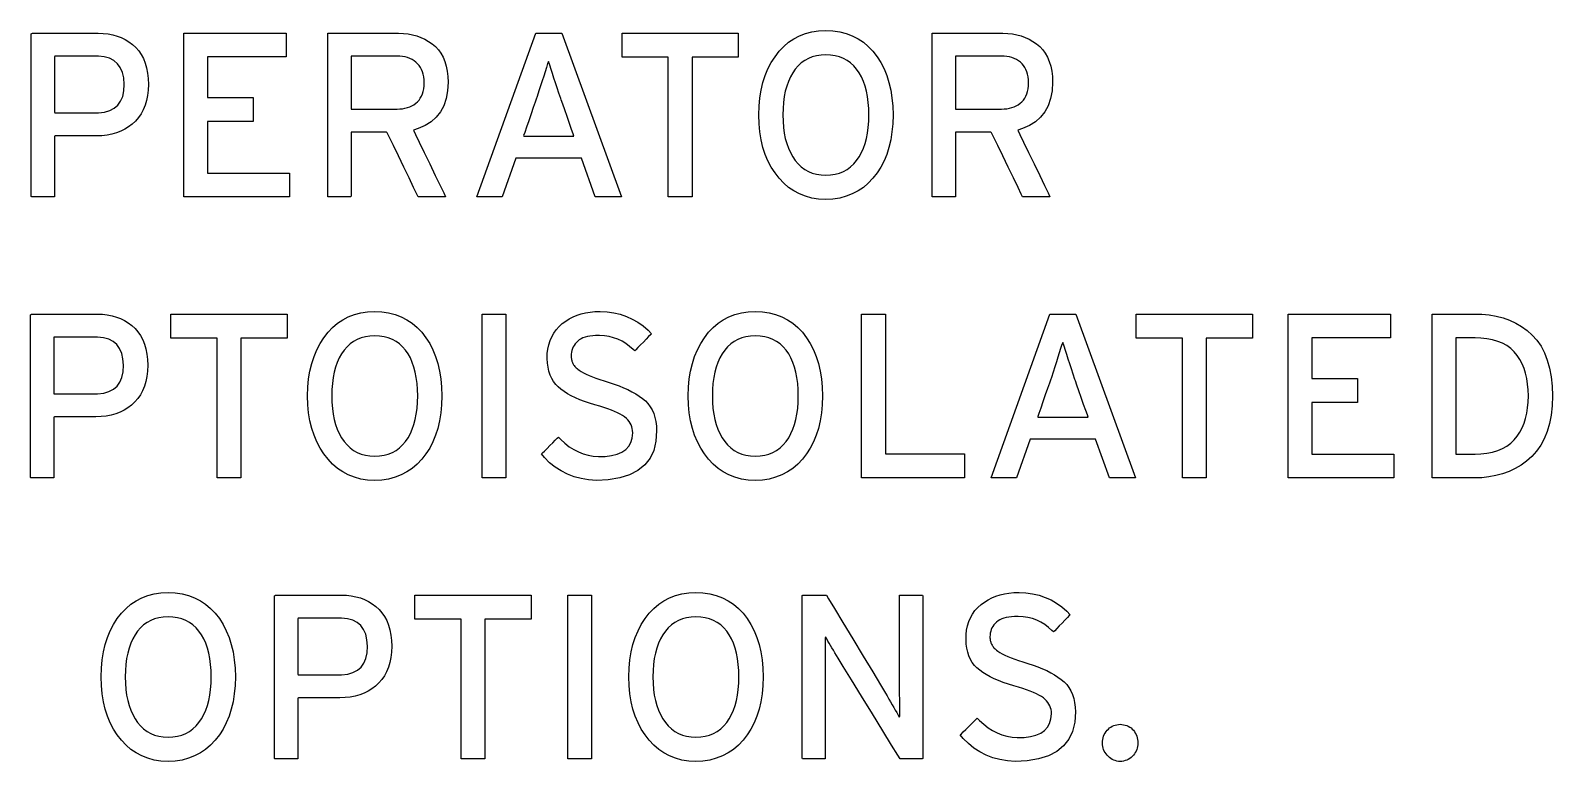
# Model space of a CAD drawing. Extents: x 1 to 47.7, y 0.2 to 35.
# Drawn here: x 18.752 to 21.192, y 23.596 to 24.767 of the extents above; entities that cross this region are included whole.
import ezdxf

# ---------------------------------------------------------------- set-up
doc = ezdxf.new("R2010")
doc.units = 0
doc.header["$MEASUREMENT"] = 0
doc.layers.add('7_0_____DWG', color=7, linetype='CONTINUOUS')

msp = doc.modelspace()

# ---------------------------------------------------------------- linework, layer by layer
at = {"layer": '7_0_____DWG'}
for points in [[(20.1351, 24.6313), (20.1347, 24.6173), (20.1334, 24.604), (20.1314, 24.5914), (20.1286, 24.5794), (20.125, 24.5682), (20.1207, 24.5576), (20.1155, 24.5477), (20.1096, 24.5384), (20.1029, 24.5298), (20.0955, 24.522), (20.0876, 24.5152), (20.079, 24.5095), (20.0698, 24.5047), (20.0601, 24.501), (20.0497, 24.4982), (20.0388, 24.4965), (20.0273, 24.4958), (20.0159, 24.4965), (20.0051, 24.4982), (19.9948, 24.501), (19.9852, 24.5047), (19.9762, 24.5095), (19.9677, 24.5152), (19.9599, 24.522), (19.9527, 24.5298), (19.946, 24.5384), (19.9399, 24.5477), (19.9347, 24.5576), (19.9302, 24.5682), (19.9265, 24.5794), (19.9237, 24.5914), (19.9216, 24.604), (19.9203, 24.6173), (19.9198, 24.6313), (19.9203, 24.6452), (19.9216, 24.6586), (19.9237, 24.6712), (19.9265, 24.6832), (19.9302, 24.6945), (19.9347, 24.7052), (19.9399, 24.7152), (19.946, 24.7246), (19.9527, 24.7333), (19.9599, 24.7409), (19.9677, 24.7476), (19.9762, 24.7532), (19.9852, 24.7579), (19.9948, 24.7616), (20.0051, 24.7642), (20.0159, 24.7659), (20.0273, 24.7666), (20.0388, 24.7659), (20.0497, 24.7642), (20.0601, 24.7616), (20.0698, 24.7579), (20.079, 24.7532), (20.0876, 24.7476), (20.0955, 24.7409), (20.1029, 24.7333), (20.1096, 24.7246), (20.1155, 24.7152), (20.1207, 24.7052), (20.125, 24.6945), (20.1286, 24.6832), (20.1314, 24.6712), (20.1334, 24.6586), (20.1347, 24.6452)], [(18.9416, 24.6803), (18.9412, 24.6711), (18.9402, 24.6624), (18.9386, 24.6543), (18.9363, 24.6467), (18.9334, 24.6396), (18.9299, 24.6331), (18.9257, 24.6271), (18.921, 24.6216), (18.9156, 24.6167), (18.9099, 24.6123), (18.9038, 24.6085), (18.8972, 24.6053), (18.8903, 24.6026), (18.8829, 24.6006), (18.8752, 24.5991), (18.867, 24.5981), (18.8584, 24.5978), (18.8554, 24.5978), (18.8491, 24.5978), (18.8398, 24.5978), (18.8287, 24.5978), (18.8171, 24.5978), (18.8063, 24.5978), (18.7975, 24.5978), (18.7921, 24.5978), (18.7909, 24.5973), (18.7909, 24.5914), (18.7909, 24.5799), (18.7909, 24.5648), (18.7909, 24.5479), (18.7909, 24.5312), (18.7909, 24.5164), (18.7909, 24.5054), (18.7909, 24.5002), (18.7901, 24.5), (18.7868, 24.5), (18.7817, 24.5), (18.7755, 24.5), (18.769, 24.5), (18.7629, 24.5), (18.7578, 24.5), (18.7545, 24.5), (18.7536, 24.5005), (18.7536, 24.5145), (18.7536, 24.5439), (18.7536, 24.5836), (18.7536, 24.6286), (18.7536, 24.6739), (18.7536, 24.7145), (18.7536, 24.7453), (18.7536, 24.7612), (18.7555, 24.7624), (18.7642, 24.7624), (18.7782, 24.7624), (18.7955, 24.7624), (18.814, 24.7624), (18.8318, 24.7624), (18.8467, 24.7624), (18.8567, 24.7624), (18.8609, 24.7624), (18.8691, 24.762), (18.8769, 24.7612), (18.8843, 24.7597), (18.8914, 24.7577), (18.8981, 24.7552), (18.9045, 24.7521), (18.9104, 24.7484), (18.916, 24.7443), (18.9213, 24.7394), (18.926, 24.734), (18.9301, 24.728), (18.9335, 24.7215), (18.9364, 24.7143), (18.9386, 24.7067), (18.9402, 24.6984), (18.9412, 24.6896)], [(19.4221, 24.6839), (19.4211, 24.67), (19.4187, 24.6574), (19.4149, 24.6461), (19.4096, 24.6362), (19.4028, 24.6275), (19.3946, 24.6202), (19.385, 24.6142), (19.3739, 24.6095), (19.3664, 24.6067), (19.3696, 24.6001), (19.3757, 24.5875), (19.3836, 24.5711), (19.3925, 24.5528), (19.4013, 24.5345), (19.4091, 24.5184), (19.415, 24.5063), (19.4179, 24.5003), (19.4172, 24.5), (19.4135, 24.5), (19.4077, 24.5), (19.4005, 24.5), (19.3929, 24.5), (19.3857, 24.5), (19.3796, 24.5), (19.3754, 24.5), (19.374, 24.5), (19.3719, 24.5045), (19.3666, 24.5153), (19.3593, 24.5304), (19.3509, 24.5478), (19.3422, 24.5657), (19.3343, 24.5821), (19.328, 24.595), (19.3243, 24.6026), (19.3233, 24.6038), (19.3194, 24.6038), (19.3124, 24.6038), (19.3035, 24.6038), (19.2936, 24.6038), (19.2839, 24.6038), (19.2754, 24.6038), (19.2692, 24.6038), (19.2664, 24.6038), (19.2663, 24.6012), (19.2663, 24.592), (19.2663, 24.5779), (19.2663, 24.5609), (19.2663, 24.5429), (19.2663, 24.5259), (19.2663, 24.5119), (19.2663, 24.5026), (19.2662, 24.5), (19.2644, 24.5), (19.2603, 24.5), (19.2548, 24.5), (19.2485, 24.5), (19.2421, 24.5), (19.2363, 24.5), (19.2318, 24.5), (19.2293, 24.5), (19.229, 24.503), (19.229, 24.5222), (19.229, 24.5549), (19.229, 24.5963), (19.229, 24.6415), (19.229, 24.6856), (19.229, 24.7237), (19.229, 24.7509), (19.229, 24.7623), (19.2324, 24.7624), (19.2429, 24.7624), (19.2584, 24.7624), (19.2768, 24.7624), (19.2961, 24.7624), (19.3141, 24.7624), (19.3288, 24.7624), (19.3382, 24.7624), (19.3426, 24.7624), (19.3504, 24.762), (19.3578, 24.7611), (19.365, 24.7597), (19.3718, 24.7578), (19.3784, 24.7554), (19.3846, 24.7525), (19.3906, 24.7491), (19.3962, 24.7452), (19.4015, 24.7408), (19.4063, 24.7357), (19.4104, 24.73), (19.4139, 24.7238), (19.4168, 24.717), (19.4191, 24.7096), (19.4207, 24.7016), (19.4217, 24.6931)], [(20.3909, 24.6839), (20.39, 24.67), (20.3876, 24.6574), (20.3837, 24.6461), (20.3784, 24.6362), (20.3717, 24.6275), (20.3635, 24.6202), (20.3538, 24.6142), (20.3428, 24.6095), (20.3352, 24.6067), (20.3384, 24.6001), (20.3445, 24.5875), (20.3524, 24.5711), (20.3613, 24.5528), (20.3702, 24.5345), (20.378, 24.5184), (20.3838, 24.5063), (20.3867, 24.5003), (20.386, 24.5), (20.3823, 24.5), (20.3765, 24.5), (20.3694, 24.5), (20.3618, 24.5), (20.3545, 24.5), (20.3484, 24.5), (20.3443, 24.5), (20.3429, 24.5), (20.3407, 24.5045), (20.3355, 24.5153), (20.3282, 24.5304), (20.3197, 24.5478), (20.311, 24.5657), (20.3031, 24.5821), (20.2968, 24.595), (20.2931, 24.6026), (20.2921, 24.6038), (20.2882, 24.6038), (20.2813, 24.6038), (20.2723, 24.6038), (20.2625, 24.6038), (20.2528, 24.6038), (20.2443, 24.6038), (20.238, 24.6038), (20.2352, 24.6038), (20.2351, 24.6012), (20.2351, 24.592), (20.2351, 24.5779), (20.2351, 24.5609), (20.2351, 24.5429), (20.2351, 24.5259), (20.2351, 24.5119), (20.2351, 24.5026), (20.2351, 24.5), (20.2332, 24.5), (20.2292, 24.5), (20.2236, 24.5), (20.2173, 24.5), (20.2109, 24.5), (20.2051, 24.5), (20.2006, 24.5), (20.1981, 24.5), (20.1978, 24.503), (20.1978, 24.5222), (20.1978, 24.5549), (20.1978, 24.5963), (20.1978, 24.6415), (20.1978, 24.6856), (20.1978, 24.7237), (20.1978, 24.7509), (20.1978, 24.7623), (20.2012, 24.7624), (20.2117, 24.7624), (20.2272, 24.7624), (20.2456, 24.7624), (20.2649, 24.7624), (20.2829, 24.7624), (20.2977, 24.7624), (20.307, 24.7624), (20.3114, 24.7624), (20.3192, 24.762), (20.3266, 24.7611), (20.3338, 24.7597), (20.3407, 24.7578), (20.3472, 24.7554), (20.3535, 24.7525), (20.3594, 24.7491), (20.365, 24.7452), (20.3704, 24.7408), (20.3751, 24.7357), (20.3792, 24.73), (20.3827, 24.7238), (20.3856, 24.717), (20.3879, 24.7096), (20.3895, 24.7016), (20.3905, 24.6931)], [(18.9028, 24.6803), (18.902, 24.6905), (18.8999, 24.6995), (18.8965, 24.7071), (18.8919, 24.7134), (18.8861, 24.7184), (18.8791, 24.722), (18.8708, 24.7244), (18.8613, 24.7254), (18.8574, 24.7254), (18.8508, 24.7254), (18.8408, 24.7254), (18.8288, 24.7254), (18.8164, 24.7254), (18.8051, 24.7254), (18.7962, 24.7254), (18.7914, 24.7254), (18.7909, 24.724), (18.7909, 24.7164), (18.7909, 24.7038), (18.7909, 24.6883), (18.7909, 24.6718), (18.7909, 24.6563), (18.7909, 24.6437), (18.7909, 24.6361), (18.7914, 24.6347), (18.7962, 24.6347), (18.8051, 24.6347), (18.8164, 24.6347), (18.8288, 24.6347), (18.8408, 24.6347), (18.8508, 24.6347), (18.8574, 24.6347), (18.8613, 24.6348), (18.871, 24.6359), (18.8795, 24.6383), (18.8866, 24.642), (18.8925, 24.647), (18.897, 24.6534), (18.9003, 24.661), (18.9022, 24.67)], [(19.3837, 24.6828), (19.3834, 24.6877), (19.3829, 24.6922), (19.382, 24.6965), (19.3809, 24.7005), (19.3794, 24.7041), (19.3776, 24.7075), (19.3755, 24.7105), (19.3731, 24.7133), (19.3704, 24.7158), (19.3674, 24.7181), (19.3642, 24.7201), (19.3607, 24.7218), (19.357, 24.7231), (19.353, 24.7241), (19.3488, 24.7249), (19.3444, 24.7253), (19.3404, 24.7254), (19.3367, 24.7254), (19.3285, 24.7254), (19.3172, 24.7254), (19.3043, 24.7254), (19.2913, 24.7254), (19.2797, 24.7254), (19.2709, 24.7254), (19.2665, 24.7254), (19.2663, 24.7237), (19.2663, 24.7163), (19.2663, 24.7047), (19.2663, 24.6906), (19.2663, 24.6756), (19.2663, 24.6615), (19.2663, 24.6499), (19.2663, 24.6425), (19.2665, 24.6408), (19.2709, 24.6408), (19.2797, 24.6408), (19.2913, 24.6408), (19.3043, 24.6408), (19.3172, 24.6408), (19.3285, 24.6408), (19.3367, 24.6408), (19.3404, 24.6408), (19.3443, 24.6409), (19.3487, 24.6413), (19.3528, 24.642), (19.3567, 24.643), (19.3604, 24.6442), (19.3638, 24.6458), (19.367, 24.6477), (19.37, 24.6499), (19.3728, 24.6523), (19.3753, 24.655), (19.3774, 24.6581), (19.3793, 24.6614), (19.3808, 24.6651), (19.382, 24.6691), (19.3829, 24.6733), (19.3834, 24.6779)], [(19.6025, 24.6578), (19.5996, 24.6664), (19.5968, 24.6747), (19.5941, 24.6826), (19.5916, 24.6902), (19.5893, 24.6975), (19.5871, 24.7043), (19.585, 24.7109), (19.5831, 24.7171), (19.5813, 24.7135), (19.5795, 24.7071), (19.5774, 24.7004), (19.5752, 24.6933), (19.5728, 24.6858), (19.5703, 24.6779), (19.5676, 24.6697), (19.5647, 24.661), (19.5632, 24.6565), (19.5614, 24.6515), (19.5585, 24.6432), (19.555, 24.6329), (19.5512, 24.622), (19.5476, 24.6117), (19.5447, 24.6034), (19.5429, 24.5983), (19.5432, 24.5974), (19.5489, 24.5974), (19.5594, 24.5974), (19.5728, 24.5974), (19.5875, 24.5974), (19.6017, 24.5974), (19.6136, 24.5974), (19.6214, 24.5974), (19.6235, 24.5975), (19.6223, 24.6009), (19.6198, 24.6081), (19.6164, 24.6178), (19.6126, 24.6287), (19.6089, 24.6395), (19.6056, 24.6488), (19.6033, 24.6553)], [(20.0964, 24.6313), (20.0961, 24.6416), (20.0954, 24.6514), (20.0942, 24.6606), (20.0925, 24.6693), (20.0903, 24.6775), (20.0877, 24.6851), (20.0846, 24.6922), (20.0809, 24.6988), (20.0768, 24.7048), (20.0722, 24.71), (20.0672, 24.7146), (20.0617, 24.7184), (20.0557, 24.7216), (20.0493, 24.7241), (20.0424, 24.7259), (20.0351, 24.727), (20.0273, 24.7274), (20.0197, 24.727), (20.0125, 24.7259), (20.0057, 24.7241), (19.9994, 24.7216), (19.9935, 24.7184), (19.9881, 24.7146), (19.9831, 24.71), (19.9785, 24.7048), (19.9743, 24.6988), (19.9707, 24.6922), (19.9675, 24.6851), (19.9648, 24.6775), (19.9625, 24.6693), (19.9608, 24.6606), (19.9596, 24.6514), (19.9589, 24.6416), (19.9586, 24.6313), (19.9589, 24.6211), (19.9596, 24.6114), (19.9608, 24.6023), (19.9625, 24.5937), (19.9648, 24.5856), (19.9675, 24.578), (19.9707, 24.571), (19.9743, 24.5644), (19.9785, 24.5583), (19.9831, 24.5529), (19.9881, 24.5481), (19.9935, 24.5441), (19.9994, 24.5408), (20.0057, 24.5382), (20.0125, 24.5364), (20.0197, 24.5353), (20.0273, 24.5349), (20.0351, 24.5353), (20.0424, 24.5364), (20.0493, 24.5382), (20.0557, 24.5408), (20.0617, 24.5441), (20.0672, 24.5481), (20.0722, 24.5529), (20.0768, 24.5583), (20.0809, 24.5644), (20.0846, 24.571), (20.0877, 24.578), (20.0903, 24.5856), (20.0925, 24.5937), (20.0942, 24.6023), (20.0954, 24.6114), (20.0961, 24.6211)], [(20.3525, 24.6828), (20.3523, 24.6877), (20.3517, 24.6922), (20.3509, 24.6965), (20.3497, 24.7005), (20.3482, 24.7041), (20.3464, 24.7075), (20.3443, 24.7105), (20.3419, 24.7133), (20.3392, 24.7158), (20.3362, 24.7181), (20.333, 24.7201), (20.3295, 24.7218), (20.3258, 24.7231), (20.3219, 24.7241), (20.3177, 24.7249), (20.3132, 24.7253), (20.3092, 24.7254), (20.3055, 24.7254), (20.2973, 24.7254), (20.286, 24.7254), (20.2731, 24.7254), (20.2601, 24.7254), (20.2485, 24.7254), (20.2398, 24.7254), (20.2354, 24.7254), (20.2351, 24.7237), (20.2351, 24.7163), (20.2351, 24.7047), (20.2351, 24.6906), (20.2351, 24.6756), (20.2351, 24.6615), (20.2351, 24.6499), (20.2351, 24.6425), (20.2354, 24.6408), (20.2398, 24.6408), (20.2485, 24.6408), (20.2601, 24.6408), (20.2731, 24.6408), (20.286, 24.6408), (20.2973, 24.6408), (20.3055, 24.6408), (20.3092, 24.6408), (20.3132, 24.6409), (20.3175, 24.6413), (20.3217, 24.642), (20.3256, 24.643), (20.3292, 24.6442), (20.3327, 24.6458), (20.3359, 24.6477), (20.3389, 24.6499), (20.3416, 24.6523), (20.3441, 24.655), (20.3463, 24.6581), (20.3481, 24.6614), (20.3496, 24.6651), (20.3508, 24.6691), (20.3517, 24.6733), (20.3523, 24.6779)], [(18.9405, 24.2303), (18.9401, 24.2211), (18.9391, 24.2124), (18.9374, 24.2043), (18.9351, 24.1967), (18.9322, 24.1896), (18.9287, 24.1831), (18.9246, 24.1771), (18.9198, 24.1716), (18.9145, 24.1667), (18.9087, 24.1623), (18.9026, 24.1585), (18.8961, 24.1553), (18.8891, 24.1526), (18.8817, 24.1506), (18.874, 24.1491), (18.8658, 24.1481), (18.8572, 24.1478), (18.8543, 24.1478), (18.848, 24.1478), (18.8386, 24.1478), (18.8275, 24.1478), (18.8159, 24.1478), (18.8051, 24.1478), (18.7964, 24.1478), (18.7909, 24.1478), (18.7898, 24.1473), (18.7898, 24.1414), (18.7898, 24.1299), (18.7898, 24.1148), (18.7898, 24.0979), (18.7898, 24.0811), (18.7898, 24.0663), (18.7898, 24.0554), (18.7898, 24.0502), (18.7889, 24.05), (18.7856, 24.05), (18.7805, 24.05), (18.7744, 24.05), (18.7679, 24.05), (18.7617, 24.05), (18.7566, 24.05), (18.7533, 24.05), (18.7525, 24.0505), (18.7525, 24.0645), (18.7525, 24.0939), (18.7525, 24.1336), (18.7525, 24.1786), (18.7525, 24.2239), (18.7525, 24.2645), (18.7525, 24.2952), (18.7525, 24.3112), (18.7543, 24.3124), (18.763, 24.3124), (18.777, 24.3124), (18.7943, 24.3124), (18.8128, 24.3124), (18.8306, 24.3124), (18.8455, 24.3124), (18.8556, 24.3124), (18.8597, 24.3124), (18.8679, 24.312), (18.8757, 24.3111), (18.8832, 24.3097), (18.8902, 24.3077), (18.8969, 24.3052), (18.9033, 24.3021), (18.9093, 24.2984), (18.9149, 24.2942), (18.9201, 24.2894), (18.9248, 24.284), (18.9289, 24.278), (18.9324, 24.2714), (18.9352, 24.2643), (18.9375, 24.2567), (18.9391, 24.2484), (18.9401, 24.2396)], [(19.412, 24.1813), (19.4115, 24.1673), (19.4102, 24.154), (19.4082, 24.1414), (19.4054, 24.1294), (19.4019, 24.1182), (19.3975, 24.1076), (19.3924, 24.0977), (19.3865, 24.0884), (19.3798, 24.0798), (19.3724, 24.072), (19.3644, 24.0652), (19.3558, 24.0595), (19.3467, 24.0547), (19.3369, 24.051), (19.3266, 24.0482), (19.3156, 24.0465), (19.3041, 24.0458), (19.2927, 24.0465), (19.2819, 24.0482), (19.2717, 24.051), (19.262, 24.0547), (19.253, 24.0595), (19.2446, 24.0652), (19.2367, 24.072), (19.2295, 24.0798), (19.2228, 24.0884), (19.2167, 24.0977), (19.2115, 24.1076), (19.207, 24.1182), (19.2034, 24.1294), (19.2005, 24.1414), (19.1984, 24.154), (19.1971, 24.1673), (19.1967, 24.1813), (19.1971, 24.1952), (19.1984, 24.2086), (19.2005, 24.2212), (19.2034, 24.2332), (19.207, 24.2445), (19.2115, 24.2552), (19.2167, 24.2652), (19.2228, 24.2746), (19.2295, 24.2832), (19.2367, 24.2909), (19.2446, 24.2976), (19.253, 24.3032), (19.262, 24.3079), (19.2717, 24.3116), (19.2819, 24.3142), (19.2927, 24.3159), (19.3041, 24.3166), (19.3156, 24.3159), (19.3266, 24.3142), (19.3369, 24.3116), (19.3467, 24.3079), (19.3558, 24.3032), (19.3644, 24.2976), (19.3724, 24.2909), (19.3798, 24.2832), (19.3865, 24.2746), (19.3924, 24.2652), (19.3975, 24.2552), (19.4019, 24.2445), (19.4054, 24.2332), (19.4082, 24.2212), (19.4102, 24.2086), (19.4115, 24.1952)], [(19.7562, 24.1253), (19.7551, 24.1088), (19.7516, 24.0941), (19.7456, 24.0814), (19.7371, 24.0707), (19.7262, 24.0618), (19.7128, 24.0549), (19.697, 24.0499), (19.6787, 24.0468), (19.6596, 24.0458), (19.6471, 24.0468), (19.6352, 24.0489), (19.6239, 24.0519), (19.6132, 24.056), (19.6031, 24.0611), (19.5936, 24.0672), (19.5847, 24.0744), (19.5764, 24.0826), (19.5718, 24.0883), (19.5734, 24.09), (19.5765, 24.0931), (19.5806, 24.0971), (19.5852, 24.1017), (19.5897, 24.1062), (19.5938, 24.1103), (19.597, 24.1135), (19.5987, 24.1152), (19.6026, 24.1115), (19.6093, 24.1054), (19.6162, 24.1), (19.6233, 24.0954), (19.6307, 24.0916), (19.6384, 24.0886), (19.6464, 24.0864), (19.6546, 24.0849), (19.663, 24.0842), (19.6738, 24.0845), (19.6841, 24.0857), (19.693, 24.088), (19.7005, 24.0912), (19.7067, 24.0954), (19.7115, 24.1006), (19.7149, 24.1068), (19.717, 24.1139), (19.7178, 24.1221), (19.7176, 24.1257), (19.7172, 24.1289), (19.7164, 24.132), (19.7153, 24.1349), (19.7139, 24.1377), (19.7121, 24.1404), (19.7101, 24.1429), (19.7077, 24.1453), (19.7049, 24.1476), (19.7016, 24.1498), (19.6979, 24.152), (19.6936, 24.1542), (19.6889, 24.1564), (19.6836, 24.1585), (19.6779, 24.1606), (19.6717, 24.1627), (19.665, 24.1648), (19.6573, 24.167), (19.6487, 24.1696), (19.6406, 24.1724), (19.633, 24.1753), (19.6259, 24.1784), (19.6194, 24.1816), (19.6134, 24.1849), (19.6079, 24.1884), (19.6029, 24.192), (19.5984, 24.1957), (19.5944, 24.1998), (19.5909, 24.2043), (19.588, 24.2093), (19.5855, 24.2148), (19.5836, 24.2207), (19.5822, 24.2271), (19.5812, 24.234), (19.5808, 24.2413), (19.581, 24.249), (19.5819, 24.2563), (19.5833, 24.2633), (19.5854, 24.2699), (19.5881, 24.2761), (19.5914, 24.2819), (19.5953, 24.2874), (19.5998, 24.2924), (19.6049, 24.2971), (19.6104, 24.3012), (19.6161, 24.3048), (19.6222, 24.3079), (19.6286, 24.3105), (19.6353, 24.3127), (19.6424, 24.3143), (19.6497, 24.3156), (19.6574, 24.3163), (19.6658, 24.3166), (19.677, 24.316), (19.6877, 24.3144), (19.6979, 24.312), (19.7077, 24.3087), (19.7171, 24.3045), (19.726, 24.2994), (19.7344, 24.2934), (19.7424, 24.2865), (19.7478, 24.2809), (19.7463, 24.2794), (19.7434, 24.2763), (19.7394, 24.2722), (19.7349, 24.2676), (19.7304, 24.2629), (19.7263, 24.2586), (19.723, 24.2552), (19.7212, 24.2533), (19.7184, 24.2557), (19.7129, 24.2607), (19.707, 24.2652), (19.7007, 24.2689), (19.6942, 24.2721), (19.6872, 24.2745), (19.68, 24.2764), (19.6724, 24.2776), (19.6644, 24.2781), (19.6584, 24.278), (19.6537, 24.2777), (19.6493, 24.2771), (19.6453, 24.2763), (19.6415, 24.2753), (19.6381, 24.2741), (19.635, 24.2726), (19.6322, 24.271), (19.6297, 24.2691), (19.6275, 24.2669), (19.6255, 24.2646), (19.6239, 24.2622), (19.6224, 24.2597), (19.6213, 24.2571), (19.6204, 24.2543), (19.6197, 24.2514), (19.6194, 24.2484), (19.6192, 24.2454), (19.6193, 24.2439), (19.6194, 24.2424), (19.6195, 24.241), (19.6198, 24.2396), (19.6201, 24.2383), (19.6204, 24.237), (19.6208, 24.2358), (19.6213, 24.2346), (19.6219, 24.2335), (19.6225, 24.2322), (19.6232, 24.231), (19.6241, 24.2298), (19.6251, 24.2286), (19.6261, 24.2274), (19.6273, 24.2262), (19.6286, 24.2251), (19.6299, 24.2239), (19.632, 24.2224), (19.6352, 24.2203), (19.6389, 24.2183), (19.6432, 24.2162), (19.6479, 24.2141), (19.6532, 24.2119), (19.659, 24.2098), (19.6652, 24.2076), (19.672, 24.2054), (19.68, 24.203), (19.6882, 24.2003), (19.696, 24.1975), (19.7033, 24.1945), (19.7102, 24.1914), (19.7166, 24.1881), (19.7227, 24.1847), (19.7283, 24.1811), (19.7334, 24.1774), (19.7381, 24.1734), (19.7423, 24.169), (19.7459, 24.1641), (19.749, 24.1588), (19.7515, 24.153), (19.7535, 24.1468), (19.755, 24.1401), (19.7558, 24.1329)], [(20.0221, 24.1813), (20.0216, 24.1673), (20.0204, 24.154), (20.0183, 24.1414), (20.0155, 24.1294), (20.012, 24.1182), (20.0076, 24.1076), (20.0025, 24.0977), (19.9966, 24.0884), (19.9899, 24.0798), (19.9825, 24.072), (19.9745, 24.0652), (19.9659, 24.0595), (19.9568, 24.0547), (19.947, 24.051), (19.9367, 24.0482), (19.9258, 24.0465), (19.9142, 24.0458), (19.9028, 24.0465), (19.892, 24.0482), (19.8818, 24.051), (19.8721, 24.0547), (19.8631, 24.0595), (19.8547, 24.0652), (19.8468, 24.072), (19.8396, 24.0798), (19.8329, 24.0884), (19.8268, 24.0977), (19.8216, 24.1076), (19.8171, 24.1182), (19.8135, 24.1294), (19.8106, 24.1414), (19.8085, 24.154), (19.8073, 24.1673), (19.8068, 24.1813), (19.8073, 24.1952), (19.8085, 24.2086), (19.8106, 24.2212), (19.8135, 24.2332), (19.8171, 24.2445), (19.8216, 24.2552), (19.8268, 24.2652), (19.8329, 24.2746), (19.8396, 24.2832), (19.8468, 24.2909), (19.8547, 24.2976), (19.8631, 24.3032), (19.8721, 24.3079), (19.8818, 24.3116), (19.892, 24.3142), (19.9028, 24.3159), (19.9142, 24.3166), (19.9258, 24.3159), (19.9367, 24.3142), (19.947, 24.3116), (19.9568, 24.3079), (19.9659, 24.3032), (19.9745, 24.2976), (19.9825, 24.2909), (19.9899, 24.2832), (19.9966, 24.2746), (20.0025, 24.2652), (20.0076, 24.2552), (20.012, 24.2445), (20.0155, 24.2332), (20.0183, 24.2212), (20.0204, 24.2086), (20.0216, 24.1952)], [(21.1923, 24.1812), (21.1916, 24.1654), (21.19, 24.1507), (21.1873, 24.137), (21.1837, 24.1244), (21.1791, 24.1128), (21.1734, 24.1023), (21.1668, 24.0928), (21.1592, 24.0844), (21.1507, 24.077), (21.1418, 24.0706), (21.1324, 24.065), (21.1226, 24.0603), (21.1123, 24.0565), (21.1016, 24.0536), (21.0904, 24.0515), (21.0788, 24.0503), (21.0684, 24.05), (21.065, 24.05), (21.0573, 24.05), (21.0467, 24.05), (21.0347, 24.05), (21.0225, 24.05), (21.0117, 24.05), (21.0035, 24.05), (20.9994, 24.05), (20.9992, 24.0553), (20.9992, 24.0781), (20.9992, 24.1141), (20.9992, 24.1579), (20.9992, 24.2044), (20.9992, 24.2483), (20.9992, 24.2842), (20.9992, 24.307), (20.9994, 24.3124), (21.0035, 24.3124), (21.0117, 24.3124), (21.0225, 24.3124), (21.0347, 24.3124), (21.0467, 24.3124), (21.0573, 24.3124), (21.065, 24.3124), (21.0684, 24.3124), (21.079, 24.3122), (21.0908, 24.3111), (21.1021, 24.3091), (21.113, 24.3063), (21.1233, 24.3026), (21.1332, 24.298), (21.1426, 24.2925), (21.1515, 24.2862), (21.1598, 24.2788), (21.1673, 24.2704), (21.1738, 24.2608), (21.1793, 24.2502), (21.1839, 24.2385), (21.1874, 24.2258), (21.19, 24.212), (21.1917, 24.1971)], [(19.3732, 24.1813), (19.3729, 24.1916), (19.3722, 24.2014), (19.371, 24.2106), (19.3693, 24.2193), (19.3672, 24.2275), (19.3645, 24.2351), (19.3614, 24.2422), (19.3578, 24.2488), (19.3537, 24.2548), (19.3491, 24.26), (19.344, 24.2646), (19.3385, 24.2684), (19.3326, 24.2716), (19.3261, 24.2741), (19.3193, 24.2759), (19.3119, 24.277), (19.3041, 24.2774), (19.2965, 24.277), (19.2893, 24.2759), (19.2825, 24.2741), (19.2762, 24.2716), (19.2703, 24.2684), (19.2649, 24.2646), (19.2599, 24.26), (19.2553, 24.2548), (19.2512, 24.2488), (19.2475, 24.2422), (19.2443, 24.2351), (19.2416, 24.2275), (19.2394, 24.2193), (19.2377, 24.2106), (19.2364, 24.2014), (19.2357, 24.1916), (19.2354, 24.1813), (19.2357, 24.1711), (19.2364, 24.1614), (19.2377, 24.1523), (19.2394, 24.1437), (19.2416, 24.1356), (19.2443, 24.128), (19.2475, 24.1209), (19.2512, 24.1144), (19.2553, 24.1083), (19.2599, 24.1029), (19.2649, 24.0981), (19.2703, 24.0941), (19.2762, 24.0908), (19.2825, 24.0882), (19.2893, 24.0864), (19.2965, 24.0853), (19.3041, 24.0849), (19.3119, 24.0853), (19.3193, 24.0864), (19.3261, 24.0882), (19.3326, 24.0908), (19.3385, 24.0941), (19.344, 24.0981), (19.3491, 24.1029), (19.3537, 24.1083), (19.3578, 24.1144), (19.3614, 24.1209), (19.3645, 24.128), (19.3672, 24.1356), (19.3693, 24.1437), (19.371, 24.1523), (19.3722, 24.1614), (19.3729, 24.1711)], [(19.9833, 24.1813), (19.983, 24.1916), (19.9823, 24.2014), (19.9811, 24.2106), (19.9794, 24.2193), (19.9773, 24.2275), (19.9746, 24.2351), (19.9715, 24.2422), (19.9679, 24.2488), (19.9638, 24.2548), (19.9592, 24.26), (19.9541, 24.2646), (19.9486, 24.2684), (19.9427, 24.2716), (19.9362, 24.2741), (19.9294, 24.2759), (19.922, 24.277), (19.9142, 24.2774), (19.9066, 24.277), (19.8994, 24.2759), (19.8927, 24.2741), (19.8863, 24.2716), (19.8805, 24.2684), (19.875, 24.2646), (19.87, 24.26), (19.8654, 24.2548), (19.8613, 24.2488), (19.8576, 24.2422), (19.8544, 24.2351), (19.8517, 24.2275), (19.8495, 24.2193), (19.8478, 24.2106), (19.8465, 24.2014), (19.8458, 24.1916), (19.8456, 24.1813), (19.8458, 24.1711), (19.8465, 24.1614), (19.8478, 24.1523), (19.8495, 24.1437), (19.8517, 24.1356), (19.8544, 24.128), (19.8576, 24.1209), (19.8613, 24.1144), (19.8654, 24.1083), (19.87, 24.1029), (19.875, 24.0981), (19.8805, 24.0941), (19.8863, 24.0908), (19.8927, 24.0882), (19.8994, 24.0864), (19.9066, 24.0853), (19.9142, 24.0849), (19.922, 24.0853), (19.9294, 24.0864), (19.9362, 24.0882), (19.9427, 24.0908), (19.9486, 24.0941), (19.9541, 24.0981), (19.9592, 24.1029), (19.9638, 24.1083), (19.9679, 24.1144), (19.9715, 24.1209), (19.9746, 24.128), (19.9773, 24.1356), (19.9794, 24.1437), (19.9811, 24.1523), (19.9823, 24.1614), (19.983, 24.1711)], [(18.9017, 24.2303), (18.9008, 24.2405), (18.8987, 24.2495), (18.8953, 24.2571), (18.8908, 24.2634), (18.885, 24.2684), (18.8779, 24.272), (18.8696, 24.2743), (18.8601, 24.2754), (18.8562, 24.2754), (18.8496, 24.2754), (18.8396, 24.2754), (18.8276, 24.2754), (18.8152, 24.2754), (18.8039, 24.2754), (18.7951, 24.2754), (18.7902, 24.2754), (18.7898, 24.274), (18.7898, 24.2664), (18.7898, 24.2538), (18.7898, 24.2383), (18.7898, 24.2218), (18.7898, 24.2063), (18.7898, 24.1937), (18.7898, 24.1861), (18.7902, 24.1847), (18.7951, 24.1847), (18.8039, 24.1847), (18.8152, 24.1847), (18.8276, 24.1847), (18.8396, 24.1847), (18.8496, 24.1847), (18.8562, 24.1847), (18.8601, 24.1848), (18.8699, 24.1859), (18.8783, 24.1883), (18.8855, 24.192), (18.8913, 24.197), (18.8958, 24.2034), (18.8991, 24.211), (18.901, 24.22)], [(20.4268, 24.2078), (20.4238, 24.2164), (20.4211, 24.2247), (20.4184, 24.2326), (20.4159, 24.2402), (20.4136, 24.2475), (20.4114, 24.2543), (20.4093, 24.2609), (20.4074, 24.2671), (20.4056, 24.2635), (20.4037, 24.2571), (20.4017, 24.2504), (20.3995, 24.2433), (20.3971, 24.2358), (20.3946, 24.2279), (20.3918, 24.2196), (20.389, 24.211), (20.3874, 24.2065), (20.3857, 24.2015), (20.3828, 24.1932), (20.3792, 24.1829), (20.3754, 24.1719), (20.3719, 24.1617), (20.369, 24.1533), (20.3672, 24.1483), (20.3674, 24.1474), (20.3732, 24.1474), (20.3836, 24.1474), (20.3971, 24.1474), (20.4118, 24.1474), (20.426, 24.1474), (20.4378, 24.1474), (20.4457, 24.1474), (20.4478, 24.1475), (20.4466, 24.1509), (20.4441, 24.1581), (20.4407, 24.1678), (20.4369, 24.1787), (20.4332, 24.1895), (20.4299, 24.1988), (20.4276, 24.2053)], [(21.1535, 24.1812), (21.1532, 24.191), (21.1524, 24.2003), (21.151, 24.2091), (21.1491, 24.2175), (21.1466, 24.2254), (21.1436, 24.2327), (21.14, 24.2396), (21.1358, 24.246), (21.131, 24.252), (21.1254, 24.2572), (21.1191, 24.2618), (21.1121, 24.2656), (21.1045, 24.2687), (21.0961, 24.2712), (21.0871, 24.2729), (21.0773, 24.274), (21.0684, 24.2743), (21.0669, 24.2743), (21.0634, 24.2743), (21.0586, 24.2743), (21.0532, 24.2743), (21.0477, 24.2743), (21.0429, 24.2743), (21.0392, 24.2743), (21.0373, 24.2743), (21.0372, 24.2705), (21.0372, 24.2543), (21.0372, 24.2288), (21.0372, 24.1977), (21.0372, 24.1647), (21.0372, 24.1336), (21.0372, 24.108), (21.0372, 24.0918), (21.0373, 24.0881), (21.0392, 24.0881), (21.0429, 24.0881), (21.0477, 24.0881), (21.0532, 24.0881), (21.0586, 24.0881), (21.0634, 24.0881), (21.0669, 24.0881), (21.0684, 24.0881), (21.0773, 24.0884), (21.0871, 24.0895), (21.0961, 24.0912), (21.1045, 24.0937), (21.1121, 24.0969), (21.1191, 24.1009), (21.1254, 24.1055), (21.131, 24.1109), (21.1358, 24.1169), (21.14, 24.1233), (21.1436, 24.1301), (21.1466, 24.1375), (21.1491, 24.1453), (21.151, 24.1535), (21.1524, 24.1623), (21.1532, 24.1715)], [(19.0809, 23.7313), (19.0804, 23.7173), (19.0792, 23.704), (19.0772, 23.6914), (19.0744, 23.6795), (19.0708, 23.6682), (19.0664, 23.6576), (19.0613, 23.6477), (19.0554, 23.6384), (19.0487, 23.6298), (19.0413, 23.622), (19.0333, 23.6152), (19.0248, 23.6095), (19.0156, 23.6047), (19.0059, 23.601), (18.9955, 23.5982), (18.9846, 23.5965), (18.9731, 23.5958), (18.9617, 23.5965), (18.9508, 23.5982), (18.9406, 23.601), (18.931, 23.6047), (18.9219, 23.6095), (18.9135, 23.6152), (18.9057, 23.622), (18.8984, 23.6298), (18.8917, 23.6384), (18.8857, 23.6477), (18.8804, 23.6576), (18.876, 23.6682), (18.8723, 23.6795), (18.8694, 23.6914), (18.8674, 23.704), (18.8661, 23.7173), (18.8656, 23.7313), (18.8661, 23.7453), (18.8674, 23.7586), (18.8694, 23.7712), (18.8723, 23.7832), (18.876, 23.7946), (18.8804, 23.8052), (18.8857, 23.8153), (18.8917, 23.8246), (18.8984, 23.8333), (18.9057, 23.8409), (18.9135, 23.8476), (18.9219, 23.8532), (18.931, 23.8579), (18.9406, 23.8616), (18.9508, 23.8642), (18.9617, 23.8659), (18.9731, 23.8666), (18.9846, 23.8659), (18.9955, 23.8642), (19.0059, 23.8616), (19.0156, 23.8579), (19.0248, 23.8532), (19.0333, 23.8476), (19.0413, 23.8409), (19.0487, 23.8333), (19.0554, 23.8246), (19.0613, 23.8153), (19.0664, 23.8052), (19.0708, 23.7946), (19.0744, 23.7832), (19.0772, 23.7712), (19.0792, 23.7586), (19.0804, 23.7453)], [(19.3316, 23.7803), (19.3312, 23.7711), (19.3302, 23.7624), (19.3285, 23.7543), (19.3262, 23.7467), (19.3234, 23.7396), (19.3198, 23.7331), (19.3157, 23.7271), (19.3109, 23.7216), (19.3056, 23.7167), (19.2999, 23.7123), (19.2937, 23.7085), (19.2872, 23.7053), (19.2802, 23.7026), (19.2729, 23.7006), (19.2651, 23.6991), (19.2569, 23.6981), (19.2483, 23.6978), (19.2454, 23.6978), (19.2391, 23.6978), (19.2297, 23.6978), (19.2186, 23.6978), (19.207, 23.6978), (19.1962, 23.6978), (19.1875, 23.6978), (19.182, 23.6978), (19.1809, 23.6973), (19.1809, 23.6914), (19.1809, 23.6799), (19.1809, 23.6648), (19.1809, 23.6479), (19.1809, 23.6312), (19.1809, 23.6164), (19.1809, 23.6054), (19.1809, 23.6002), (19.18, 23.6), (19.1767, 23.6), (19.1716, 23.6), (19.1655, 23.6), (19.159, 23.6), (19.1528, 23.6), (19.1477, 23.6), (19.1444, 23.6), (19.1436, 23.6005), (19.1436, 23.6145), (19.1436, 23.6439), (19.1436, 23.6836), (19.1436, 23.7286), (19.1436, 23.7739), (19.1436, 23.8145), (19.1436, 23.8453), (19.1436, 23.8612), (19.1454, 23.8624), (19.1541, 23.8624), (19.1681, 23.8624), (19.1854, 23.8624), (19.204, 23.8624), (19.2217, 23.8624), (19.2366, 23.8624), (19.2467, 23.8624), (19.2508, 23.8624), (19.259, 23.862), (19.2668, 23.8612), (19.2743, 23.8597), (19.2814, 23.8577), (19.2881, 23.8552), (19.2944, 23.8521), (19.3004, 23.8485), (19.306, 23.8443), (19.3112, 23.8394), (19.3159, 23.834), (19.32, 23.828), (19.3235, 23.8215), (19.3263, 23.8143), (19.3286, 23.8067), (19.3302, 23.7984), (19.3312, 23.7896)], [(19.9269, 23.7313), (19.9264, 23.7173), (19.9251, 23.704), (19.9231, 23.6914), (19.9203, 23.6795), (19.9167, 23.6682), (19.9124, 23.6576), (19.9073, 23.6477), (19.9014, 23.6384), (19.8947, 23.6298), (19.8873, 23.622), (19.8793, 23.6152), (19.8707, 23.6095), (19.8616, 23.6047), (19.8518, 23.601), (19.8415, 23.5982), (19.8305, 23.5965), (19.819, 23.5958), (19.8076, 23.5965), (19.7968, 23.5982), (19.7865, 23.601), (19.7769, 23.6047), (19.7679, 23.6095), (19.7595, 23.6152), (19.7516, 23.622), (19.7444, 23.6298), (19.7377, 23.6384), (19.7316, 23.6477), (19.7264, 23.6576), (19.7219, 23.6682), (19.7183, 23.6795), (19.7154, 23.6914), (19.7133, 23.704), (19.712, 23.7173), (19.7116, 23.7313), (19.712, 23.7453), (19.7133, 23.7586), (19.7154, 23.7712), (19.7183, 23.7832), (19.7219, 23.7946), (19.7264, 23.8052), (19.7316, 23.8153), (19.7377, 23.8246), (19.7444, 23.8333), (19.7516, 23.8409), (19.7595, 23.8476), (19.7679, 23.8532), (19.7769, 23.8579), (19.7865, 23.8616), (19.7968, 23.8642), (19.8076, 23.8659), (19.819, 23.8666), (19.8305, 23.8659), (19.8415, 23.8642), (19.8518, 23.8616), (19.8616, 23.8579), (19.8707, 23.8532), (19.8793, 23.8476), (19.8873, 23.8409), (19.8947, 23.8333), (19.9014, 23.8246), (19.9073, 23.8153), (19.9124, 23.8052), (19.9167, 23.7946), (19.9203, 23.7832), (19.9231, 23.7712), (19.9251, 23.7586), (19.9264, 23.7453)], [(20.1464, 23.6), (20.1427, 23.606), (20.1328, 23.622), (20.1187, 23.6451), (20.102, 23.6722), (20.0846, 23.7004), (20.0685, 23.7266), (20.0553, 23.748), (20.047, 23.7614), (20.0444, 23.7658), (20.0419, 23.7699), (20.0395, 23.7739), (20.0372, 23.7778), (20.035, 23.7815), (20.0329, 23.7852), (20.0308, 23.7887), (20.0288, 23.7921), (20.0269, 23.7954), (20.0261, 23.7933), (20.0261, 23.787), (20.0261, 23.7805), (20.0262, 23.7737), (20.0262, 23.7668), (20.0262, 23.7597), (20.0263, 23.7524), (20.0264, 23.7449), (20.0265, 23.7371), (20.0265, 23.7323), (20.0265, 23.7201), (20.0265, 23.7017), (20.0265, 23.6797), (20.0265, 23.6563), (20.0265, 23.6343), (20.0265, 23.6159), (20.0265, 23.6037), (20.0264, 23.6), (20.0247, 23.6), (20.0209, 23.6), (20.0155, 23.6), (20.0094, 23.6), (20.003, 23.6), (19.9973, 23.6), (19.9927, 23.6), (19.99, 23.6), (19.9895, 23.6018), (19.9895, 23.6188), (19.9895, 23.6498), (19.9895, 23.6899), (19.9895, 23.7344), (19.9895, 23.7786), (19.9895, 23.8177), (19.9895, 23.8469), (19.9895, 23.8616), (19.9903, 23.8624), (19.9934, 23.8624), (19.9985, 23.8624), (20.0047, 23.8624), (20.0113, 23.8624), (20.0177, 23.8624), (20.0231, 23.8624), (20.0269, 23.8624), (20.0283, 23.8624), (20.0319, 23.8565), (20.0413, 23.841), (20.0548, 23.8185), (20.0707, 23.7921), (20.0873, 23.7647), (20.1027, 23.7392), (20.1152, 23.7184), (20.1231, 23.7053), (20.1258, 23.7008), (20.1286, 23.6959), (20.1313, 23.6912), (20.134, 23.6867), (20.1364, 23.6823), (20.1388, 23.6781), (20.1411, 23.6741), (20.1432, 23.6702), (20.1452, 23.6666), (20.146, 23.6687), (20.1459, 23.6752), (20.1459, 23.6819), (20.1458, 23.6887), (20.1458, 23.6958), (20.1457, 23.703), (20.1457, 23.7104), (20.1457, 23.718), (20.1457, 23.7258), (20.1457, 23.7306), (20.1457, 23.7428), (20.1457, 23.7611), (20.1457, 23.7831), (20.1457, 23.8063), (20.1457, 23.8283), (20.1457, 23.8466), (20.1457, 23.8587), (20.1457, 23.8624), (20.1474, 23.8624), (20.1513, 23.8624), (20.1567, 23.8624), (20.1628, 23.8624), (20.1691, 23.8624), (20.1749, 23.8624), (20.1795, 23.8624), (20.1822, 23.8624), (20.1827, 23.8605), (20.1827, 23.8435), (20.1827, 23.8126), (20.1827, 23.7725), (20.1827, 23.728), (20.1827, 23.6838), (20.1827, 23.6447), (20.1827, 23.6154), (20.1827, 23.6008), (20.182, 23.6), (20.179, 23.6), (20.1743, 23.6), (20.1685, 23.6), (20.1623, 23.6), (20.1563, 23.6), (20.1513, 23.6), (20.1477, 23.6)], [(20.4275, 23.6753), (20.4264, 23.6588), (20.4229, 23.6441), (20.4169, 23.6314), (20.4084, 23.6207), (20.3975, 23.6118), (20.3841, 23.6049), (20.3683, 23.5999), (20.35, 23.5969), (20.3309, 23.5959), (20.3184, 23.5969), (20.3065, 23.5989), (20.2952, 23.6019), (20.2845, 23.606), (20.2744, 23.6111), (20.2649, 23.6172), (20.256, 23.6244), (20.2477, 23.6326), (20.243, 23.6383), (20.2447, 23.64), (20.2478, 23.6431), (20.2519, 23.6471), (20.2564, 23.6517), (20.261, 23.6562), (20.2651, 23.6603), (20.2683, 23.6635), (20.27, 23.6652), (20.2739, 23.6615), (20.2805, 23.6554), (20.2874, 23.65), (20.2946, 23.6454), (20.302, 23.6416), (20.3097, 23.6386), (20.3177, 23.6364), (20.3259, 23.6349), (20.3343, 23.6343), (20.3451, 23.6345), (20.3553, 23.6357), (20.3642, 23.638), (20.3718, 23.6412), (20.3779, 23.6454), (20.3828, 23.6506), (20.3862, 23.6568), (20.3883, 23.6639), (20.3891, 23.6721), (20.3889, 23.6757), (20.3885, 23.6789), (20.3877, 23.682), (20.3866, 23.6849), (20.3851, 23.6877), (20.3834, 23.6904), (20.3813, 23.6929), (20.3789, 23.6953), (20.3762, 23.6976), (20.3729, 23.6998), (20.3691, 23.702), (20.3649, 23.7042), (20.3601, 23.7064), (20.3549, 23.7085), (20.3492, 23.7106), (20.343, 23.7127), (20.3363, 23.7148), (20.3286, 23.717), (20.32, 23.7196), (20.3119, 23.7224), (20.3043, 23.7253), (20.2972, 23.7284), (20.2907, 23.7316), (20.2846, 23.7349), (20.2791, 23.7384), (20.2742, 23.742), (20.2697, 23.7457), (20.2657, 23.7498), (20.2622, 23.7543), (20.2593, 23.7593), (20.2568, 23.7648), (20.2549, 23.7707), (20.2534, 23.7771), (20.2525, 23.784), (20.2521, 23.7913), (20.2523, 23.799), (20.2531, 23.8063), (20.2546, 23.8133), (20.2567, 23.8199), (20.2593, 23.8261), (20.2626, 23.8319), (20.2665, 23.8374), (20.2711, 23.8424), (20.2762, 23.8471), (20.2817, 23.8512), (20.2874, 23.8548), (20.2935, 23.8579), (20.2999, 23.8605), (20.3066, 23.8627), (20.3136, 23.8644), (20.321, 23.8656), (20.3287, 23.8663), (20.3371, 23.8666), (20.3482, 23.866), (20.3589, 23.8644), (20.3692, 23.862), (20.379, 23.8587), (20.3884, 23.8545), (20.3973, 23.8494), (20.4057, 23.8434), (20.4137, 23.8365), (20.4191, 23.8309), (20.4176, 23.8294), (20.4147, 23.8263), (20.4107, 23.8222), (20.4062, 23.8176), (20.4017, 23.8129), (20.3976, 23.8086), (20.3943, 23.8052), (20.3925, 23.8033), (20.3897, 23.8057), (20.3841, 23.8107), (20.3783, 23.8152), (20.372, 23.8189), (20.3654, 23.8221), (20.3585, 23.8246), (20.3512, 23.8264), (20.3436, 23.8276), (20.3357, 23.8281), (20.3296, 23.828), (20.325, 23.8277), (20.3206, 23.8271), (20.3166, 23.8264), (20.3128, 23.8253), (20.3094, 23.8241), (20.3063, 23.8227), (20.3035, 23.821), (20.301, 23.8191), (20.2988, 23.8169), (20.2968, 23.8146), (20.2951, 23.8122), (20.2937, 23.8097), (20.2926, 23.8071), (20.2917, 23.8043), (20.291, 23.8015), (20.2906, 23.7985), (20.2905, 23.7954), (20.2905, 23.7939), (20.2906, 23.7924), (20.2908, 23.791), (20.291, 23.7896), (20.2913, 23.7883), (20.2917, 23.787), (20.2921, 23.7858), (20.2926, 23.7846), (20.2931, 23.7835), (20.2938, 23.7822), (20.2945, 23.781), (20.2954, 23.7798), (20.2963, 23.7786), (20.2974, 23.7774), (20.2986, 23.7762), (20.2998, 23.7751), (20.3012, 23.7739), (20.3033, 23.7724), (20.3065, 23.7704), (20.3102, 23.7683), (20.3144, 23.7662), (20.3192, 23.7641), (20.3245, 23.7619), (20.3302, 23.7598), (20.3365, 23.7576), (20.3433, 23.7554), (20.3513, 23.753), (20.3595, 23.7503), (20.3672, 23.7475), (20.3746, 23.7445), (20.3815, 23.7414), (20.3879, 23.7381), (20.3939, 23.7347), (20.3995, 23.7311), (20.4047, 23.7274), (20.4094, 23.7234), (20.4136, 23.719), (20.4172, 23.7141), (20.4203, 23.7088), (20.4228, 23.703), (20.4248, 23.6968), (20.4262, 23.6901), (20.4271, 23.6829)], [(19.0421, 23.7313), (19.0419, 23.7416), (19.0412, 23.7514), (19.04, 23.7606), (19.0383, 23.7693), (19.0361, 23.7775), (19.0335, 23.7851), (19.0303, 23.7923), (19.0267, 23.7988), (19.0226, 23.8048), (19.018, 23.81), (19.013, 23.8146), (19.0075, 23.8184), (19.0015, 23.8216), (18.9951, 23.8241), (18.9882, 23.8259), (18.9809, 23.827), (18.9731, 23.8274), (18.9654, 23.827), (18.9582, 23.8259), (18.9515, 23.8241), (18.9452, 23.8216), (18.9393, 23.8184), (18.9338, 23.8146), (18.9288, 23.81), (18.9243, 23.8048), (18.9201, 23.7988), (18.9164, 23.7923), (18.9132, 23.7851), (18.9105, 23.7775), (18.9083, 23.7693), (18.9066, 23.7606), (18.9054, 23.7514), (18.9046, 23.7416), (18.9044, 23.7313), (18.9046, 23.7211), (18.9054, 23.7114), (18.9066, 23.7023), (18.9083, 23.6937), (18.9105, 23.6856), (18.9132, 23.678), (18.9164, 23.671), (18.9201, 23.6644), (18.9243, 23.6583), (18.9288, 23.6529), (18.9338, 23.6481), (18.9393, 23.6441), (18.9452, 23.6408), (18.9515, 23.6382), (18.9582, 23.6364), (18.9654, 23.6353), (18.9731, 23.6349), (18.9809, 23.6353), (18.9882, 23.6364), (18.9951, 23.6382), (19.0015, 23.6408), (19.0075, 23.6441), (19.013, 23.6481), (19.018, 23.6529), (19.0226, 23.6583), (19.0267, 23.6644), (19.0303, 23.671), (19.0335, 23.678), (19.0361, 23.6856), (19.0383, 23.6937), (19.04, 23.7023), (19.0412, 23.7114), (19.0419, 23.7211)], [(19.2928, 23.7803), (19.2919, 23.7905), (19.2898, 23.7995), (19.2865, 23.8071), (19.2819, 23.8134), (19.2761, 23.8184), (19.269, 23.822), (19.2607, 23.8244), (19.2512, 23.8254), (19.2473, 23.8254), (19.2407, 23.8254), (19.2307, 23.8254), (19.2188, 23.8254), (19.2064, 23.8254), (19.195, 23.8254), (19.1862, 23.8254), (19.1814, 23.8254), (19.1809, 23.824), (19.1809, 23.8164), (19.1809, 23.8038), (19.1809, 23.7883), (19.1809, 23.7718), (19.1809, 23.7563), (19.1809, 23.7438), (19.1809, 23.7361), (19.1814, 23.7347), (19.1862, 23.7347), (19.195, 23.7347), (19.2064, 23.7347), (19.2188, 23.7347), (19.2307, 23.7347), (19.2407, 23.7347), (19.2473, 23.7347), (19.2513, 23.7348), (19.261, 23.7359), (19.2694, 23.7383), (19.2766, 23.742), (19.2824, 23.747), (19.287, 23.7534), (19.2902, 23.761), (19.2921, 23.77)], [(19.8881, 23.7313), (19.8878, 23.7416), (19.8871, 23.7514), (19.8859, 23.7606), (19.8842, 23.7693), (19.8821, 23.7775), (19.8794, 23.7851), (19.8763, 23.7923), (19.8727, 23.7988), (19.8686, 23.8048), (19.864, 23.81), (19.8589, 23.8146), (19.8534, 23.8184), (19.8474, 23.8216), (19.841, 23.8241), (19.8341, 23.8259), (19.8268, 23.827), (19.819, 23.8274), (19.8114, 23.827), (19.8042, 23.8259), (19.7974, 23.8241), (19.7911, 23.8216), (19.7852, 23.8184), (19.7798, 23.8146), (19.7748, 23.81), (19.7702, 23.8048), (19.7661, 23.7988), (19.7624, 23.7923), (19.7592, 23.7851), (19.7565, 23.7775), (19.7543, 23.7693), (19.7525, 23.7606), (19.7513, 23.7514), (19.7506, 23.7416), (19.7503, 23.7313), (19.7506, 23.7211), (19.7513, 23.7114), (19.7525, 23.7023), (19.7543, 23.6937), (19.7565, 23.6856), (19.7592, 23.678), (19.7624, 23.671), (19.7661, 23.6644), (19.7702, 23.6583), (19.7748, 23.6529), (19.7798, 23.6481), (19.7852, 23.6441), (19.7911, 23.6408), (19.7974, 23.6382), (19.8042, 23.6364), (19.8114, 23.6353), (19.819, 23.6349), (19.8268, 23.6353), (19.8341, 23.6364), (19.841, 23.6382), (19.8474, 23.6408), (19.8534, 23.6441), (19.8589, 23.6481), (19.864, 23.6529), (19.8686, 23.6583), (19.8727, 23.6644), (19.8763, 23.671), (19.8794, 23.678), (19.8821, 23.6856), (19.8842, 23.6937), (19.8859, 23.7023), (19.8871, 23.7114), (19.8878, 23.7211)], [(20.5278, 23.6254), (20.5276, 23.6226), (20.5272, 23.6199), (20.5266, 23.6173), (20.5258, 23.6148), (20.5248, 23.6124), (20.5235, 23.6101), (20.5221, 23.608), (20.5204, 23.6059), (20.5186, 23.6039), (20.5166, 23.6021), (20.5145, 23.6006), (20.5123, 23.5992), (20.5099, 23.5981), (20.5074, 23.5972), (20.5048, 23.5965), (20.5021, 23.596), (20.4993, 23.5958), (20.4965, 23.596), (20.4939, 23.5965), (20.4913, 23.5972), (20.4889, 23.5981), (20.4866, 23.5992), (20.4844, 23.6006), (20.4823, 23.6021), (20.4803, 23.6039), (20.4784, 23.6059), (20.4766, 23.608), (20.475, 23.6101), (20.4737, 23.6124), (20.4726, 23.6148), (20.4718, 23.6173), (20.4712, 23.6199), (20.4708, 23.6226), (20.4707, 23.6254), (20.4708, 23.6284), (20.4712, 23.6312), (20.4718, 23.634), (20.4726, 23.6366), (20.4737, 23.6391), (20.475, 23.6414), (20.4766, 23.6437), (20.4784, 23.6458), (20.4803, 23.6478), (20.4823, 23.6495), (20.4844, 23.651), (20.4866, 23.6523), (20.4889, 23.6534), (20.4913, 23.6542), (20.4939, 23.6548), (20.4965, 23.6553), (20.4993, 23.6554), (20.5021, 23.6553), (20.5048, 23.6548), (20.5074, 23.6542), (20.5099, 23.6534), (20.5123, 23.6523), (20.5145, 23.651), (20.5166, 23.6495), (20.5186, 23.6478), (20.5204, 23.6458), (20.5221, 23.6437), (20.5235, 23.6414), (20.5248, 23.6391), (20.5258, 23.6366), (20.5266, 23.634), (20.5272, 23.6312), (20.5276, 23.6284)]]:
    msp.add_lwpolyline(points, close=True, dxfattribs=at)
for points in [[(18.9984, 24.5), (18.9984, 24.7624), (19.1622, 24.7624), (19.1622, 24.7243), (19.0365, 24.7243), (19.0365, 24.6591), (19.1095, 24.6591), (19.1095, 24.621), (19.0365, 24.621), (19.0365, 24.5381), (19.1677, 24.5381), (19.1677, 24.5), (18.9984, 24.5)], [(19.6576, 24.5), (19.6356, 24.5623), (19.5305, 24.5623), (19.5087, 24.5), (19.4679, 24.5), (19.5624, 24.7624), (19.6041, 24.7624), (19.6997, 24.5), (19.6576, 24.5)], [(19.8129, 24.7239), (19.8129, 24.5), (19.7748, 24.5), (19.7748, 24.7239), (19.7007, 24.7239), (19.7007, 24.7624), (19.8871, 24.7624), (19.8871, 24.7239), (19.8129, 24.7239)], [(19.0897, 24.2739), (19.0897, 24.05), (19.0516, 24.05), (19.0516, 24.2739), (18.9775, 24.2739), (18.9775, 24.3124), (19.1639, 24.3124), (19.1639, 24.2739), (19.0897, 24.2739)], [(19.4763, 24.05), (19.4763, 24.3124), (19.5143, 24.3124), (19.5143, 24.05), (19.4763, 24.05)], [(20.0847, 24.05), (20.0847, 24.3124), (20.1228, 24.3124), (20.1228, 24.0884), (20.2496, 24.0884), (20.2496, 24.05), (20.0847, 24.05)], [(20.4819, 24.05), (20.4599, 24.1123), (20.3548, 24.1123), (20.333, 24.05), (20.2922, 24.05), (20.3867, 24.3124), (20.4284, 24.3124), (20.524, 24.05), (20.4819, 24.05)], [(20.6371, 24.2739), (20.6371, 24.05), (20.5991, 24.05), (20.5991, 24.2739), (20.5249, 24.2739), (20.5249, 24.3124), (20.7114, 24.3124), (20.7114, 24.2739), (20.6371, 24.2739)], [(20.7686, 24.05), (20.7686, 24.3124), (20.9324, 24.3124), (20.9324, 24.2743), (20.8067, 24.2743), (20.8067, 24.2091), (20.8797, 24.2091), (20.8797, 24.171), (20.8067, 24.171), (20.8067, 24.0881), (20.9379, 24.0881), (20.9379, 24.05), (20.7686, 24.05)], [(19.4808, 23.8239), (19.4808, 23.6), (19.4428, 23.6), (19.4428, 23.8239), (19.3686, 23.8239), (19.3686, 23.8624), (19.5551, 23.8624), (19.5551, 23.8239), (19.4808, 23.8239)], [(19.614, 23.6), (19.614, 23.8624), (19.652, 23.8624), (19.652, 23.6), (19.614, 23.6)]]:
    msp.add_lwpolyline(points, dxfattribs=at)

doc.saveas('drawing.dxf')
